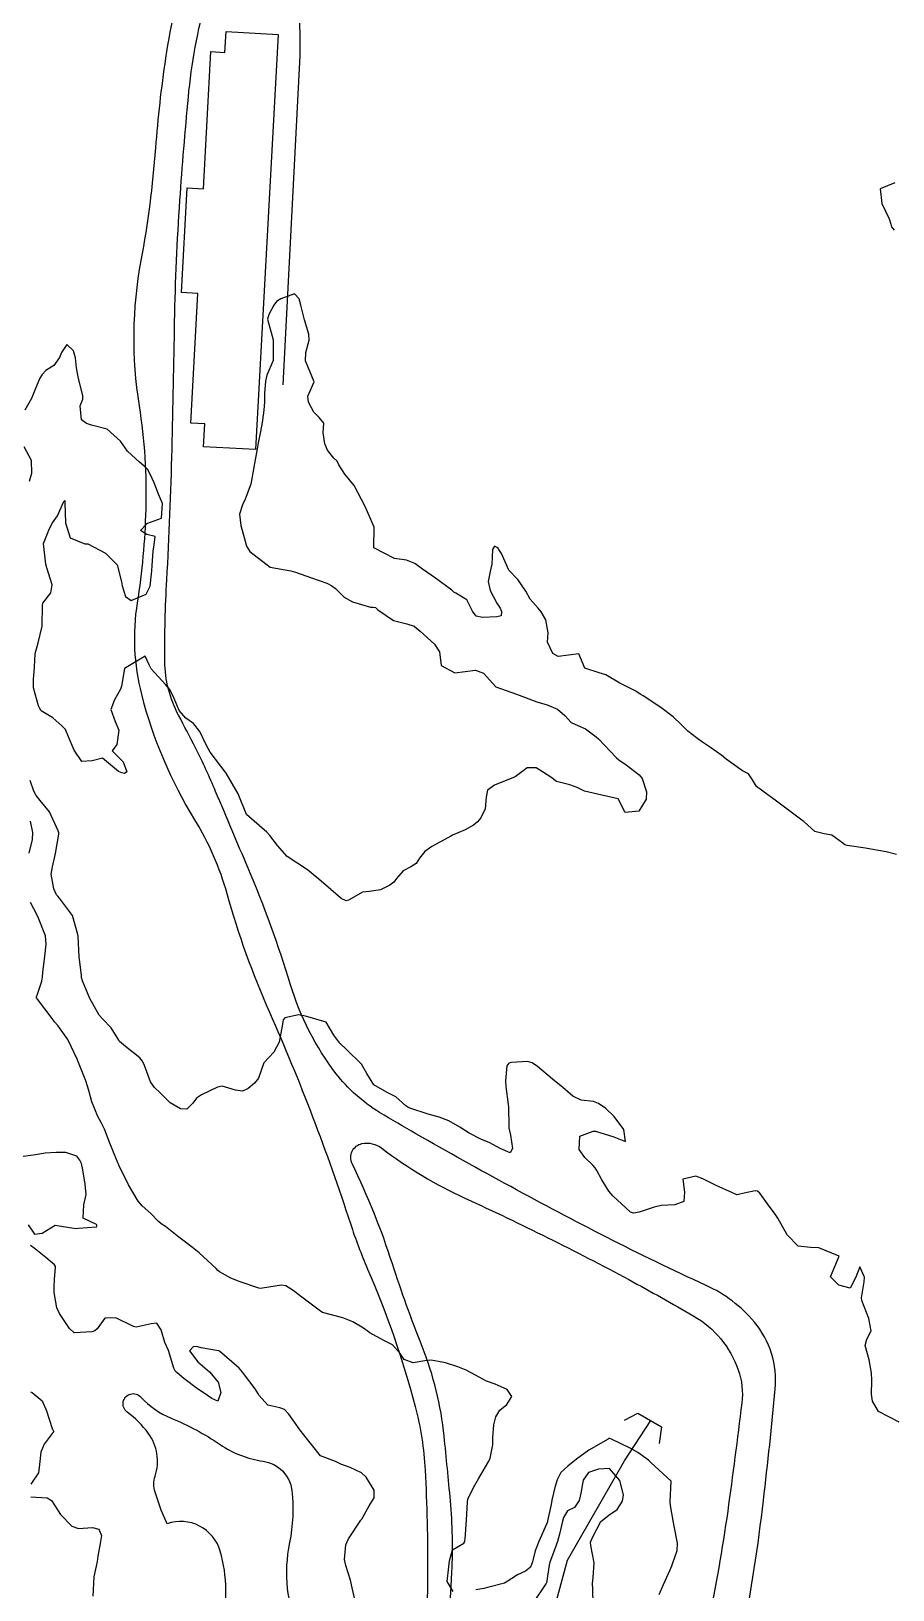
# Model space of a CAD drawing. Header units: metres. Extents: x 318500 to 325275, y 7408834 to 7428799.
# Drawn here: x 321560.1 to 321643.6, y 7415593.7 to 7415744.6 of the extents above; entities that cross this region are included whole.
import ezdxf

# ---------------------------------------------------------------- set-up
doc = ezdxf.new("R2010")
doc.units = ezdxf.units.M
doc.header["$MEASUREMENT"] = 0
for name, color, linetype in [('Curvas de Nivel 1m', 11, 'Continuous'), ('Curvas de Nivel 5m', 15, 'Continuous'), ('Edificações', 30, 'Continuous'), ('Hidrografia', 140, 'Continuous'), ('Pontes_Viadutos_Tubos', 190, 'Continuous'), ('Vias Primárias', 230, 'Continuous'), ('Vias Secundárias', 230, 'Continuous')]:
    doc.layers.add(name, color=color, linetype=linetype)

msp = doc.modelspace()

# ---------------------------------------------------------------- linework, layer by layer
at = {"layer": 'Curvas de Nivel 1m', "flags": 128}
for points, elevation in [([(321643.77, 7415729.92), (321642.36, 7415729.34), (321642.52, 7415727.94), (321643.21, 7415726.43), (321643.39, 7415725.92), (321643.44, 7415725.66), (321643.7, 7415725.34)], 723), ([(321643.93, 7415664.88), (321642.91, 7415665.15), (321641.45, 7415665.4), (321640.91, 7415665.49), (321639.14, 7415665.74), (321638.92, 7415665.82), (321638.73, 7415665.97), (321637.67, 7415666.74), (321636.93, 7415666.88), (321636.02, 7415667.1), (321634.98, 7415668.03), (321634.94, 7415668.08), (321634.76, 7415668.21), (321632.96, 7415669.55), (321632.31, 7415670.06), (321630.98, 7415671.01), (321630.36, 7415671.46), (321629.99, 7415672.1), (321629.58, 7415672.68), (321629, 7415673), (321627.41, 7415674.13), (321627.02, 7415674.46), (321625.92, 7415675.26), (321625.04, 7415675.82), (321624.54, 7415676.17), (321623.72, 7415676.84), (321623.06, 7415677.47), (321622.28, 7415678.2), (321621.08, 7415679.13), (321619.39, 7415680.24), (321619.1, 7415680.42), (321618.66, 7415680.69), (321617.12, 7415681.48), (321615.77, 7415682.28), (321615.13, 7415682.47), (321613.74, 7415682.92), (321613.15, 7415684.32), (321611.15, 7415684.06), (321610.62, 7415684.36), (321610.1, 7415685.43), (321610.18, 7415686.36), (321609.96, 7415687.6), (321609.49, 7415688.37), (321609.21, 7415688.75), (321608.44, 7415689.6), (321608.02, 7415690.39), (321607.25, 7415691.5), (321606.37, 7415692.41), (321605.67, 7415694.03), (321605.41, 7415694.43), (321605.36, 7415694.5), (321605.29, 7415694.57), (321604.99, 7415694.74), (321604.79, 7415694.43), (321604.71, 7415692.99), (321604.59, 7415692.44), (321604.37, 7415691.31), (321604.55, 7415690.44), (321605.22, 7415689.23), (321605.54, 7415688.75), (321605.66, 7415688.42), (321605.64, 7415687.99), (321605.2, 7415687.9), (321603.83, 7415687.82), (321603.2, 7415687.98), (321602.85, 7415688.46), (321602.29, 7415689.53), (321601.23, 7415690.18), (321601.04, 7415690.29), (321600.83, 7415690.49), (321599.25, 7415691.64), (321597.99, 7415692.52), (321597.27, 7415693.05), (321596.44, 7415693.38), (321595.28, 7415693.56), (321593.29, 7415694.59), (321593.31, 7415696.59), (321592.44, 7415698.6), (321591.37, 7415700.61), (321590.47, 7415701.71), (321589.91, 7415702.63), (321589.74, 7415702.98), (321589.4, 7415703.27), (321588.79, 7415704.03), (321588.53, 7415704.65), (321588.37, 7415705.72), (321588.43, 7415706.66), (321587.99, 7415707.2), (321587.46, 7415707.72), (321586.97, 7415708.68), (321586.89, 7415709.27), (321587.5, 7415710.67), (321586.67, 7415712.68), (321586.71, 7415713.51), (321587.01, 7415714.68), (321586.98, 7415715.26), (321586.58, 7415716.68), (321586.21, 7415718.07), (321586.06, 7415718.69), (321585.61, 7415719.19), (321584.28, 7415718.71), (321583.87, 7415718.45), (321583.6, 7415718.07), (321583.13, 7415717.19), (321582.99, 7415716.73), (321583.55, 7415714.72), (321583.53, 7415712.72), (321582.93, 7415711.3), (321582.78, 7415710.73), (321582.69, 7415709.52), (321582.69, 7415708.73), (321582.64, 7415707.91), (321582.48, 7415706.73), (321582.32, 7415705.85), (321582.09, 7415704.74), (321581.98, 7415704.17), (321581.72, 7415702.74), (321581.37, 7415700.75), (321580.81, 7415699.29), (321580.56, 7415698.76), (321580.26, 7415697.83), (321580.41, 7415696.76), (321580.83, 7415695.22), (321580.95, 7415694.75), (321581.28, 7415694.23), (321583.26, 7415692.72), (321585.26, 7415692.36), (321585.7, 7415692.24), (321587.25, 7415691.68), (321588.73, 7415691.16), (321589.23, 7415690.91), (321589.59, 7415690.63), (321590.41, 7415689.81), (321591.22, 7415689.34), (321592.98, 7415688.82), (321593.21, 7415688.82), (321593.44, 7415688.81), (321593.68, 7415688.58), (321595.19, 7415687.56), (321596.5, 7415687.23), (321597.19, 7415687), (321597.78, 7415686.52), (321599.16, 7415685.25), (321599.65, 7415684.5), (321599.8, 7415683.17), (321601.13, 7415682.48), (321603.13, 7415682.72), (321603.9, 7415682.44), (321605.11, 7415681.12), (321607.1, 7415680.4), (321609.09, 7415679.68), (321610.07, 7415679.38), (321611.08, 7415678.96), (321611.79, 7415678.34), (321612.42, 7415677.68), (321613.06, 7415677.36), (321613.79, 7415677.04), (321614.83, 7415676.29), (321615.05, 7415676.09), (321616.78, 7415674.27), (321617.02, 7415674.04), (321617.72, 7415673.55), (321619, 7415672.59), (321619.29, 7415672.24), (321619.7, 7415670.95), (321619.68, 7415670.23), (321618.95, 7415669.08), (321617.63, 7415668.94), (321616.97, 7415670.27), (321614.97, 7415670.72), (321613.7, 7415671.03), (321612.98, 7415671.37), (321612.27, 7415671.62), (321610.99, 7415671.94), (321610.45, 7415672.36), (321609, 7415673.28), (321608.13, 7415673.26), (321606.99, 7415672.4), (321604.98, 7415671.61), (321604.31, 7415671.1), (321604.17, 7415670.44), (321604.07, 7415669.32), (321603.67, 7415668.44), (321603.33, 7415668.05), (321602.93, 7415667.72), (321602.13, 7415667.26), (321600.91, 7415666.75), (321600.74, 7415666.66), (321600.45, 7415666.49), (321598.9, 7415665.66), (321598.23, 7415665.18), (321597.71, 7415664.52), (321597.38, 7415664.02), (321596.88, 7415663.69), (321596.12, 7415663.29), (321595.5, 7415662.55), (321595.21, 7415662.2), (321594.85, 7415661.91), (321593.94, 7415661.47), (321592.84, 7415661.29), (321592.2, 7415661.23), (321591.12, 7415660.61), (321590.83, 7415660.46), (321590.62, 7415660.41), (321590.11, 7415660.62), (321588.85, 7415661.71), (321587.75, 7415662.65), (321586.87, 7415663.41), (321584.89, 7415664.69), (321583.94, 7415665.74), (321583.2, 7415666.72), (321582.91, 7415667.05), (321580.94, 7415668.74), (321580.13, 7415670.76), (321578.99, 7415672.77), (321577.44, 7415674.79), (321577.03, 7415675.5), (321576.44, 7415676.81), (321575.81, 7415677.57), (321575.06, 7415678.08), (321574.42, 7415678.84), (321573.93, 7415680), (321573.52, 7415680.85), (321573.11, 7415681.35), (321571.72, 7415682.87), (321571.52, 7415683.26), (321571.14, 7415684.08), (321569.13, 7415682.91), (321568.84, 7415681.18), (321568.75, 7415680.91), (321568.15, 7415679.85), (321567.8, 7415678.92), (321568.22, 7415677.75), (321568.59, 7415676.91), (321568.4, 7415675.54), (321567.95, 7415674.92), (321569, 7415673.87), (321569.35, 7415672.9), (321569.14, 7415672.74), (321568.99, 7415672.75), (321568.87, 7415672.78), (321568.55, 7415672.91), (321567.01, 7415674.2), (321566.01, 7415673.94), (321565, 7415673.88), (321564.27, 7415674.97), (321563.72, 7415676.29), (321563.4, 7415676.98), (321563.05, 7415677.35), (321562.19, 7415678.12), (321561.07, 7415678.81), (321560.98, 7415678.92), (321560.93, 7415679.01), (321560.8, 7415679.29), (321560.32, 7415681.02), (321560.3, 7415681.84), (321560.41, 7415683.02), (321560.48, 7415684.35), (321560.67, 7415685.02), (321560.78, 7415685.39), (321561.14, 7415687.01), (321561.14, 7415687.05), (321561.18, 7415689.01), (321561.21, 7415689.22), (321562.01, 7415690.21), (321562.13, 7415691), (321561.62, 7415692.64), (321561.52, 7415693.01), (321561.29, 7415695.01), (321561.85, 7415696.46), (321562.16, 7415697), (321562.64, 7415697.68), (321563.23, 7415698.99), (321563.26, 7415699.07), (321563.34, 7415699.18), (321563.36, 7415698.99), (321563.36, 7415698.97), (321563.41, 7415696.99), (321563.87, 7415695.55), (321565.29, 7415694.98), (321565.31, 7415694.98), (321565.59, 7415694.96), (321567.28, 7415694.07), (321568.41, 7415692.92), (321568.85, 7415691.3), (321568.9, 7415690.91), (321569.22, 7415689.86), (321569.79, 7415689.47), (321571.22, 7415690.1), (321571.62, 7415690.87), (321571.78, 7415692.35), (321571.81, 7415692.87), (321571.9, 7415694.25), (321572.02, 7415694.87), (321572.1, 7415695.67), (321571.3, 7415695.88), (321570.69, 7415696.27), (321571.27, 7415696.88), (321571.29, 7415696.9), (321571.31, 7415696.95), (321572.72, 7415697.45), (321572.8, 7415698.86), (321572.43, 7415699.79), (321572.01, 7415700.87), (321571.8, 7415701.3), (321571.38, 7415702.16), (321571.02, 7415702.52), (321570.59, 7415702.89), (321569.41, 7415703.96), (321568.75, 7415704.92), (321567.44, 7415706.06), (321565.94, 7415706.46), (321565.44, 7415706.62), (321564.97, 7415706.97), (321564.83, 7415708.34), (321565.09, 7415708.97), (321565.11, 7415709.33), (321564.68, 7415710.97), (321564.47, 7415712.03), (321564.39, 7415712.98), (321564.2, 7415713.65), (321563.54, 7415714.27), (321563.03, 7415713.5), (321562.83, 7415713), (321562.28, 7415712.24), (321561.51, 7415711.75), (321561.14, 7415711.38), (321560.94, 7415711.02), (321560.5, 7415710.01), (321560.11, 7415709.03), (321559.46, 7415707.93)], 723), ([(321559.93, 7415701.03), (321560.15, 7415701.8), (321560.13, 7415703.03), (321559.41, 7415704.35)], 722), ([(321644.17, 7415609.89), (321642.19, 7415610.94), (321641.6, 7415611.93), (321641.51, 7415612.62), (321641.55, 7415613.93), (321641.52, 7415614.64), (321641.27, 7415615.93), (321640.88, 7415617.32), (321641.04, 7415617.93), (321641.48, 7415618.74), (321641.24, 7415619.93), (321640.57, 7415621.69), (321640.53, 7415621.94), (321640.78, 7415623.51), (321640.82, 7415623.94), (321640.37, 7415624.94), (321639.98, 7415623.95), (321639.43, 7415622.87), (321638.35, 7415623.17), (321637.53, 7415623.98), (321638.38, 7415625.97), (321636.39, 7415626.8), (321635.58, 7415626.82), (321634.39, 7415626.94), (321633.32, 7415628.04), (321632.43, 7415629.65), (321632.17, 7415630.05), (321631.43, 7415631.04), (321630.67, 7415632.08), (321630.46, 7415632.27), (321630.23, 7415632.31), (321629.18, 7415632.09), (321628.61, 7415631.94), (321628.46, 7415631.93), (321628.34, 7415631.98), (321628.05, 7415632.11), (321626.47, 7415632.82), (321625.15, 7415633.48), (321624.48, 7415633.74), (321623.21, 7415633.45), (321623.4, 7415632.17), (321623.33, 7415631.29), (321622.45, 7415630.94), (321621.13, 7415630.89), (321620.45, 7415630.71), (321619.01, 7415630.23), (321618.43, 7415630.13), (321618.16, 7415630.24), (321616.45, 7415631.81), (321616.07, 7415632.27), (321615.39, 7415633.36), (321614.88, 7415634.28), (321614.74, 7415634.53), (321614.5, 7415634.79), (321613.72, 7415635.52), (321613.19, 7415636.31), (321613.24, 7415637.6), (321614.54, 7415638.08), (321614.76, 7415638.07), (321616.53, 7415637.53), (321617.68, 7415637.09), (321617.52, 7415638.25), (321616.56, 7415639.5), (321615.75, 7415640.27), (321615.06, 7415640.77), (321614.58, 7415640.95), (321613.37, 7415641.1), (321612.58, 7415641.47), (321611.6, 7415642.33), (321610.6, 7415643.11), (321609.13, 7415644.36), (321608.63, 7415644.72), (321608.18, 7415644.83), (321606.63, 7415644.75), (321606.37, 7415644.66), (321606.19, 7415644.4), (321606.04, 7415642.96), (321606.08, 7415642.41), (321606.3, 7415640.67), (321606.33, 7415640.4), (321606.36, 7415638.58), (321606.36, 7415638.4), (321606.53, 7415637.7), (321606.73, 7415636.4), (321606.51, 7415636), (321605.54, 7415636.41), (321604.52, 7415636.95), (321603.64, 7415637.31), (321602.53, 7415637.88), (321601.61, 7415638.46), (321600.55, 7415639.1), (321599.61, 7415639.43), (321598.56, 7415639.73), (321596.77, 7415640.32), (321596.57, 7415640.4), (321596.38, 7415640.53), (321595.43, 7415641.4), (321594.58, 7415641.83), (321593.3, 7415642.57), (321592.61, 7415643.68), (321592.08, 7415644.59), (321590.64, 7415645.99), (321589.98, 7415646.62), (321589.41, 7415647.39), (321588.67, 7415648.64), (321586.68, 7415649.23), (321586, 7415649.35), (321584.68, 7415649.07), (321584.51, 7415648.86), (321584.46, 7415648.69), (321584.44, 7415648.46), (321584.12, 7415646.7), (321583.61, 7415645.73), (321582.62, 7415644.72), (321582.1, 7415643.23), (321581.74, 7415642.73), (321581.11, 7415642.21), (321580.58, 7415641.96), (321579.89, 7415642.06), (321578.59, 7415642.43), (321578.15, 7415642.34), (321576.58, 7415641.59), (321576.1, 7415641.28), (321575.74, 7415640.81), (321575.16, 7415640.22), (321574.56, 7415640.24), (321573.57, 7415640.83), (321573.06, 7415641.33), (321572.58, 7415641.8), (321572.05, 7415642.33), (321571.64, 7415642.86), (321571.06, 7415644.43), (321570.87, 7415644.88), (321570.62, 7415645.2), (321569.24, 7415646.29), (321568.65, 7415646.78), (321568.57, 7415646.9), (321567.84, 7415648.09), (321567.02, 7415648.92), (321566.68, 7415649.32), (321565.78, 7415650.94), (321565.05, 7415652.63), (321564.98, 7415652.96), (321564.97, 7415653.19), (321564.75, 7415654.96), (321564.63, 7415656.96), (321564.61, 7415657.13), (321564.08, 7415658.97), (321562.83, 7415660.64), (321562.67, 7415660.83), (321562.56, 7415660.98), (321562.27, 7415661.56), (321562.02, 7415662.99), (321562.17, 7415663.69), (321562.45, 7415664.99), (321562.77, 7415666.84), (321562.77, 7415666.98), (321562.72, 7415667.17), (321561.87, 7415669), (321560.96, 7415670.12), (321560.56, 7415670.61), (321560.34, 7415671.02), (321560, 7415672.05)], 722), ([(321559.9, 7415665.02), (321560.22, 7415666.34), (321560.26, 7415667.02), (321560.01, 7415668.11)], 721), ([(321600.99, 7415593.51), (321600.38, 7415594.47), (321600.54, 7415595.9), (321600.63, 7415596.47), (321600.92, 7415597.54), (321602.01, 7415598.17), (321602.1, 7415598.36), (321602.12, 7415598.45), (321602.14, 7415598.58), (321602.27, 7415600.45), (321602.35, 7415602.15), (321602.41, 7415602.44), (321602.96, 7415603.56), (321603.44, 7415604.43), (321604.1, 7415605.59), (321604.42, 7415606.11), (321604.57, 7415606.42), (321604.82, 7415607.72), (321604.83, 7415608.41), (321604.93, 7415609.64), (321605.12, 7415610.41), (321605.5, 7415611.08), (321606.18, 7415611.6), (321606.65, 7415612.39), (321606.2, 7415613.08), (321605.03, 7415613.59), (321604.21, 7415613.88), (321603.15, 7415614.44), (321602.23, 7415614.94), (321601.44, 7415615.25), (321600.24, 7415615.65), (321598.83, 7415615.91), (321598.24, 7415615.84), (321597.1, 7415615.66), (321596.24, 7415615.97), (321595.83, 7415616.54), (321595.1, 7415617.38), (321594.26, 7415617.8), (321592.89, 7415618.57), (321592.28, 7415619.02), (321591.27, 7415619.61), (321590.29, 7415620.01), (321588.45, 7415620.48), (321588.3, 7415620.53), (321588.11, 7415620.64), (321586.32, 7415622.02), (321585.47, 7415622.67), (321584.77, 7415623.12), (321584.33, 7415623.18), (321582.49, 7415622.87), (321582.33, 7415622.86), (321582.16, 7415622.89), (321580.34, 7415623.48), (321579.44, 7415623.85), (321578.35, 7415624.46), (321578.17, 7415624.6), (321578.01, 7415624.78), (321576.37, 7415626.3), (321575.72, 7415626.81), (321574.4, 7415627.82), (321573.1, 7415628.84), (321572.68, 7415629.11), (321572.41, 7415629.33), (321571.67, 7415630.11), (321570.83, 7415630.87), (321570.44, 7415631.32), (321569.53, 7415632.89), (321568.58, 7415634.8), (321568.54, 7415634.9), (321568.49, 7415635.02), (321567.95, 7415636.36), (321567.71, 7415636.91), (321567.18, 7415638.27), (321566.88, 7415638.92), (321566.55, 7415639.52), (321565.96, 7415640.94), (321565.67, 7415642.03), (321565.39, 7415642.95), (321564.62, 7415644.9), (321564.59, 7415644.96), (321564.58, 7415645), (321563.63, 7415646.97), (321562.66, 7415648.32), (321562.36, 7415648.68), (321562.12, 7415648.99), (321560.7, 7415650.88), (321560.62, 7415651.01), (321560.62, 7415651.1), (321560.71, 7415651.35), (321561.12, 7415652.61), (321561.18, 7415653), (321561.21, 7415653.48), (321561.4, 7415655), (321561.55, 7415656.21), (321561.48, 7415657), (321560.81, 7415658.72), (321560.66, 7415659.01), (321560.04, 7415660.24)], 721), ([(321620.92, 7415593.22), (321621.36, 7415594.19), (321621.97, 7415595.55), (321622.16, 7415596), (321622.24, 7415596.18), (321622.69, 7415597.48), (321622.7, 7415598.17), (321622.39, 7415599.82), (321622.32, 7415600.18), (321622.05, 7415601.64), (321621.99, 7415602.11), (321621.99, 7415602.18), (321622.09, 7415604.18), (321620.12, 7415606.01), (321619.89, 7415606.21), (321618.88, 7415606.98), (321618.13, 7415607.38), (321616.31, 7415608.26), (321616.14, 7415608.31), (321616.09, 7415608.31), (321616, 7415608.26), (321614.13, 7415607.19), (321612.91, 7415606.31), (321612.1, 7415605.64), (321611.39, 7415605.03), (321611.05, 7415604.33), (321610.82, 7415603.59), (321610.54, 7415602.34), (321610.46, 7415601.93), (321610.13, 7415600.34), (321610.11, 7415600.26), (321610.03, 7415600.02), (321609.29, 7415598.35), (321608.92, 7415597.43), (321608.65, 7415596.36), (321608.47, 7415595.87), (321607.97, 7415595.48), (321607.22, 7415595.13), (321606.1, 7415594.4), (321605.95, 7415594.32), (321604.44, 7415593.92), (321603.94, 7415593.79), (321603.17, 7415593.66)], 721)]:
    msp.add_lwpolyline(points, dxfattribs=dict(at, elevation=elevation))
at = {"layer": 'Curvas de Nivel 5m', "elevation": 720, "flags": 128}
for points in [[(321559.81, 7415629.02), (321560.4, 7415628.12), (321561.17, 7415628.22), (321562.41, 7415628.98), (321564.41, 7415628.65), (321564.68, 7415628.68), (321566.41, 7415628.83), (321566.46, 7415628.88), (321566.46, 7415628.93), (321566.45, 7415628.97), (321566.41, 7415629.06), (321565.13, 7415629.66), (321565.2, 7415630.95), (321565.43, 7415631.96), (321565.31, 7415632.95), (321565.09, 7415634.34), (321564.95, 7415634.95), (321564.81, 7415635.27), (321564.5, 7415635.65), (321563.46, 7415636.01), (321562.5, 7415636.02), (321561.45, 7415635.94), (321560.5, 7415635.78), (321559.08, 7415635.61)], [(321591.48, 7415592.59), (321591.2, 7415593.85), (321591.03, 7415594.59), (321590.56, 7415596.01), (321590.44, 7415596.6), (321590.58, 7415598.02), (321590.83, 7415598.6), (321592.03, 7415600.41), (321592.11, 7415600.5), (321592.16, 7415600.58), (321592.83, 7415601.79), (321593.31, 7415602.57), (321593.32, 7415603.32), (321592.55, 7415604.58), (321592.09, 7415604.98), (321591, 7415605.5), (321590.1, 7415605.84), (321589.59, 7415606.1), (321588.11, 7415606.64), (321586.5, 7415608.66), (321586.15, 7415609.12), (321585.05, 7415610.68), (321584.63, 7415611.14), (321584.18, 7415611.3), (321583.03, 7415611.56), (321582.19, 7415612.47), (321582.06, 7415612.72), (321581.78, 7415613.14), (321580.58, 7415614.74), (321580.23, 7415615.13), (321578.33, 7415616.77), (321578.28, 7415616.8), (321578.25, 7415616.81), (321576.56, 7415617.1), (321576.25, 7415617.2), (321575.83, 7415617.23), (321575.42, 7415616.81), (321576.23, 7415615.76), (321577.36, 7415614.78), (321578.21, 7415613.79), (321578.47, 7415612.77), (321578.18, 7415611.94), (321577.59, 7415612.19), (321576.75, 7415612.79), (321576.19, 7415613.13), (321574.89, 7415614.13), (321574.22, 7415614.69), (321574.07, 7415614.82), (321573.92, 7415615.12), (321573.38, 7415616.83), (321573.05, 7415617.63), (321572.7, 7415618.84), (321572.28, 7415619.48), (321571.71, 7415619.42), (321570.27, 7415619.1), (321570, 7415619.16), (321568.29, 7415620), (321567.23, 7415619.97), (321566.49, 7415618.93), (321566.27, 7415618.75), (321565.97, 7415618.64), (321564.27, 7415618.55), (321563.79, 7415618.96), (321562.83, 7415620.43), (321562.58, 7415620.98), (321562.32, 7415622.47), (321562.31, 7415622.98), (321562.34, 7415623.75), (321562.46, 7415624.87), (321562.45, 7415624.98), (321562.35, 7415625.14), (321561.52, 7415625.84), (321560.38, 7415626.77), (321560.04, 7415627.02)], [(321560.03, 7415612.85), (321560.19, 7415612.79), (321561.16, 7415611.98), (321561.56, 7415610.99), (321562.14, 7415609.28), (321562.27, 7415608.98), (321562.23, 7415608.89), (321562.14, 7415608.81), (321561.34, 7415607.77), (321561.01, 7415607), (321560.9, 7415605.8), (321560.79, 7415605), (321560.07, 7415603.91)], [(321614.54, 7415592.28), (321614.5, 7415593.74), (321614.47, 7415594.28), (321614.54, 7415594.85), (321614.64, 7415596.28), (321614.32, 7415597.97), (321614.29, 7415598.29), (321614.47, 7415598.74), (321615.29, 7415600.27), (321616.05, 7415600.9), (321616.85, 7415601.45), (321617.38, 7415602.25), (321617.47, 7415602.85), (321617.13, 7415604.25), (321616.11, 7415605.41), (321615.04, 7415605.34), (321614.1, 7415605.03), (321613.56, 7415604.3), (321613.34, 7415603.03), (321613.17, 7415602.3), (321612.73, 7415601.63), (321612.04, 7415601.32), (321611.68, 7415600.68), (321611.58, 7415600.32), (321611.28, 7415599.07), (321611.07, 7415598.33), (321610.8, 7415597.53), (321610.34, 7415596.34), (321610.27, 7415596.05), (321610.02, 7415594.34), (321610, 7415594.29), (321609.95, 7415594.23), (321608.69, 7415592.36)], [(321560.05, 7415602.67), (321561.65, 7415602.58), (321562.05, 7415602.32), (321562.94, 7415600.97), (321564.02, 7415599.83), (321564.68, 7415599.62), (321566.02, 7415599.7), (321566.64, 7415599.55), (321566.91, 7415598.92), (321566.77, 7415598.15), (321566.56, 7415596.92), (321566.49, 7415596.41), (321566.16, 7415594.93), (321566.07, 7415593.06)]]:
    msp.add_lwpolyline(points, dxfattribs=at)
at = {"layer": 'Edificações'}
msp.add_lwpolyline([(321576.91, 7415706.58), (321575.55, 7415706.65), (321576.23, 7415719.22), (321574.64, 7415719.31), (321575.19, 7415729.45), (321576.78, 7415729.36), (321577.5, 7415742.64), (321578.86, 7415742.57), (321578.97, 7415744.59), (321584.01, 7415744.31), (321581.83, 7415704.11), (321576.79, 7415704.38)], close=True, dxfattribs=at)
at = {"layer": 'Hidrografia'}
msp.add_lwpolyline([(321578.54, 7415589.94, 0.131978), (321578.4, 7415597.42, 0.430409), (321573.27, 7415600.06), (321572.68, 7415601.38), (321572.1, 7415603.13, -0.162437), (321572.1, 7415604.67, 0.244126), (321571.44, 7415608.83, 0.075268), (321569.39, 7415610.88, -1.104017), (321570.71, 7415612.34, 0.111478), (321573.64, 7415610.3, -0.052729), (321578.39, 7415607.74, 0.115962), (321582.56, 7415606.13, -0.342927), (321585.34, 7415603.28, -0.078092), (321585.12, 7415598.24, 0.07527), (321584.9, 7415593.78, 0.119498), (321586.15, 7415590.24, -0.14062)], format="xyb", dxfattribs=at)
msp.add_lwpolyline([(321601.77, 7415504.76), (321602.27, 7415524.9), (321601.36, 7415540.48), (321604.42, 7415556.95), (321608.73, 7415584.26), (321612.04, 7415596.54), (321617.59, 7415606.16), (321620.11, 7415610.07)], dxfattribs=at)
at = {"layer": 'Pontes_Viadutos_Tubos'}
msp.add_lwpolyline([(321617.58, 7415610.11), (321618.88, 7415610.79), (321621.16, 7415609.46), (321620.93, 7415607.83)], dxfattribs=at)
at = {"layer": 'Vias Primárias'}
msp.add_lwpolyline([(321586.1, 7415747.26), (321586.11, 7415742.25), (321584.47, 7415710.36)], dxfattribs=at)
at = {"layer": 'Vias Secundárias'}
for points in [[(321583.33, 7415760.65), (321578.11, 7415756.06, 0.135378), (321575.42, 7415751.94, 0.04056), (321573.11, 7415742.01, 0.018372), (321572.13, 7415733.31, -0.027413), (321570.72, 7415722.4, 0.085901), (321570.54, 7415708.35, -0.046652), (321571.19, 7415698.3, -0.032274), (321570.36, 7415689.25, 0.102447), (321570.77, 7415680.4, 0.074867), (321575.93, 7415668.24, -0.069427), (321579.04, 7415661.12, 0.035913), (321583.17, 7415649.62, -0.025454), (321591.02, 7415629.14, 0.023394), (321592.69, 7415624.71, -0.03754), (321597.3, 7415611.41, -0.052105), (321598.26, 7415605.26, -0.01319), (321598.5, 7415595.2, -0.034375), (321597.6, 7415582.64, -0.022337)], [(321629.02, 7415589.16, 0.018075), (321631.04, 7415602.33, 0.005499), (321632.18, 7415613.12, 0.200343), (321630.16, 7415619.6, 0.112436), (321625.48, 7415623.15, -0.01204), (321615.84, 7415627.81, -0.011512), (321597.37, 7415637.83, -0.005903), (321593.84, 7415639.91, -0.093273), (321589.62, 7415643.68, -0.090211), (321585.21, 7415652.27, 0.026613), (321581.11, 7415663.55, -0.000572), (321577.96, 7415670.99, 0.017267), (321576.01, 7415675.21, 0.005088), (321574.37, 7415678.37, -0.120907), (321573.04, 7415683.59, -0.015695), (321573.23, 7415691.48, 0.00781), (321573.74, 7415704.15, 0.001772), (321573.99, 7415716.51, -0.012995), (321574.5, 7415728.24, -0.006331), (321575.32, 7415738.24, -0.043787), (321577.08, 7415747.85), (321578.15, 7415750.3, -0.221635), (321584.49, 7415755.89)], [(321600.08, 7415584.39, 0.010283), (321600.85, 7415595.39, 0.035528), (321600.71, 7415602.29, 0.00201), (321600.1, 7415608.54, 0.069724), (321597.97, 7415617.24, -0.016548), (321595.09, 7415625.23, 0.034866), (321591.19, 7415634.94, -0.487096), (321592.14, 7415636.88, -0.218653), (321594.05, 7415636.45, 0.055322), (321602.18, 7415631.57, -0.015823), (321617.99, 7415623.71, -0.008438), (321624.29, 7415620.18, -0.178267), (321628.59, 7415614.98, -0.115375), (321628.94, 7415611.76, -0.004294), (321627.57, 7415601.29, -0.017971), (321625.64, 7415590.33, 0.072018)]]:
    msp.add_lwpolyline(points, format="xyb", dxfattribs=at)

doc.saveas('drawing.dxf')
